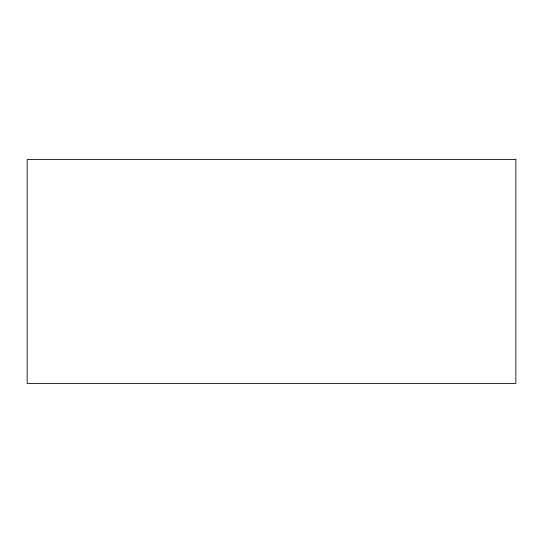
<?xml version="1.0" encoding="UTF-8"?>
<svg xmlns="http://www.w3.org/2000/svg" width="543" height="543" viewBox="0 0 543 543"><rect width="100%" height="100%" fill="white"/><g stroke="black" fill="none" stroke-linecap="round" stroke-linejoin="round"><path stroke-width="0.81" d="M515.85 159.567L27.15 159.567L27.15 383.433L515.85 383.433L515.85 159.567"/></g></svg>
